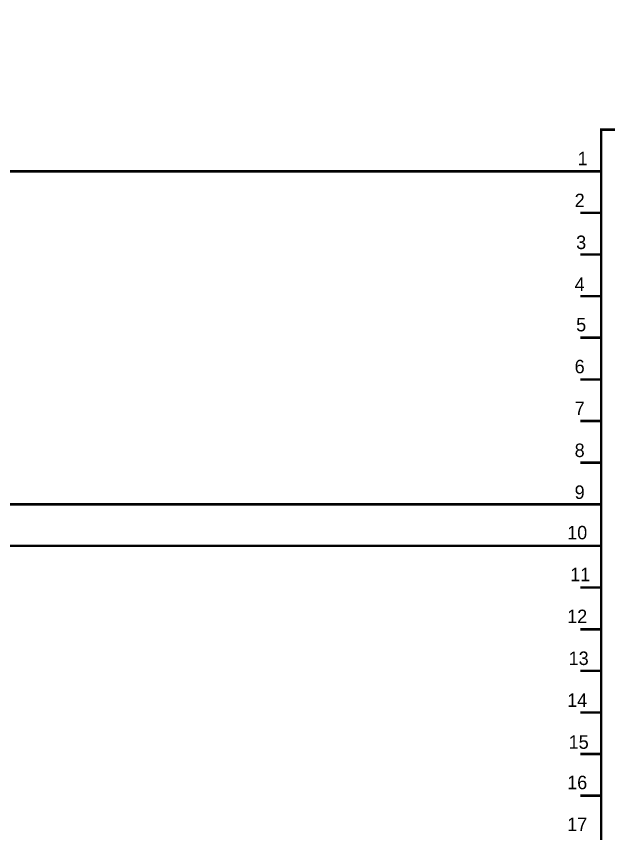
# Model space of a CAD drawing. Header units: millimetres. Extents: x 0 to 841, y 0 to 594.
# Drawn here: x 614.7 to 685.9, y 237.9 to 336.1 of the extents above; entities that cross this region are included whole.
import ezdxf

# ---------------------------------------------------------------- set-up
doc = ezdxf.new("R2010")
doc.units = ezdxf.units.MM
doc.layers.add('Sheet', color=255, linetype='Continuous')

msp = doc.modelspace()

# ---------------------------------------------------------------- linework, layer by layer
at = {"layer": 'Sheet', "const_width": 0.3}
for points in [[(682.493, 272.497), (335.026, 272.497), (335.026, 364.984), (362.514, 364.984)], [(682.493, 277.483), (337.518, 277.483), (337.518, 359.998), (362.514, 359.998)], [(602.498, 312.497), (602.498, 317.483), (657.497, 317.483), (657.497, 317.483), (682.493, 317.483)], [(684.986, 317.483), (682.493, 317.483)], [(684.986, 312.497), (682.493, 312.497)], [(684.986, 307.488), (682.493, 307.488)], [(684.986, 302.48), (682.493, 302.48)], [(684.986, 297.494), (682.493, 297.494)], [(684.986, 292.486), (682.493, 292.486)], [(684.986, 287.5), (682.493, 287.5)], [(684.986, 282.491), (682.493, 282.491)], [(684.986, 277.483), (682.493, 277.483)], [(684.986, 272.497), (682.493, 272.497)], [(684.986, 267.489), (682.493, 267.489)], [(684.986, 262.48), (682.493, 262.48)], [(684.986, 257.494), (682.493, 257.494)], [(684.986, 252.486), (682.493, 252.486)], [(684.986, 247.5), (682.493, 247.5)], [(684.986, 242.492), (682.493, 242.492)]]:
    msp.add_lwpolyline(points, dxfattribs=at)
msp.add_lwpolyline([(685.008, 322.469), (742.5, 322.469), (742.5, 147.467), (685.008, 147.467), (685.008, 322.469)], close=True, dxfattribs=at)

# ---------------------------------------------------------------- texts
at = {"layer": 'Sheet'}
for s, height, p in [('1', 1.617, (682.178, 318.201)), ('2', 1.617, (681.819, 313.171)), ('3', 1.617, (681.999, 308.14)), ('4', 1.617, (681.819, 303.109)), ('5', 1.617, (681.999, 298.258)), ('6', 1.617, (681.819, 293.227)), ('7', 1.617, (681.819, 288.196)), ('8', 1.617, (681.819, 283.165)), ('9', 1.617, (681.819, 278.134)), ('10', 1.6171, (680.921, 273.283)), ('11', 1.6171, (681.28, 268.252)), ('12', 1.6171, (680.921, 263.221)), ('13', 1.6171, (681.1, 258.191)), ('14', 1.6171, (680.921, 253.16)), ('15', 1.6171, (681.1, 248.129)), ('16', 1.6171, (680.921, 243.278)), ('17', 1.6171, (680.921, 238.247))]:
    msp.add_text(s, height=height, dxfattribs=at).set_placement(p)

doc.saveas('drawing.dxf')
